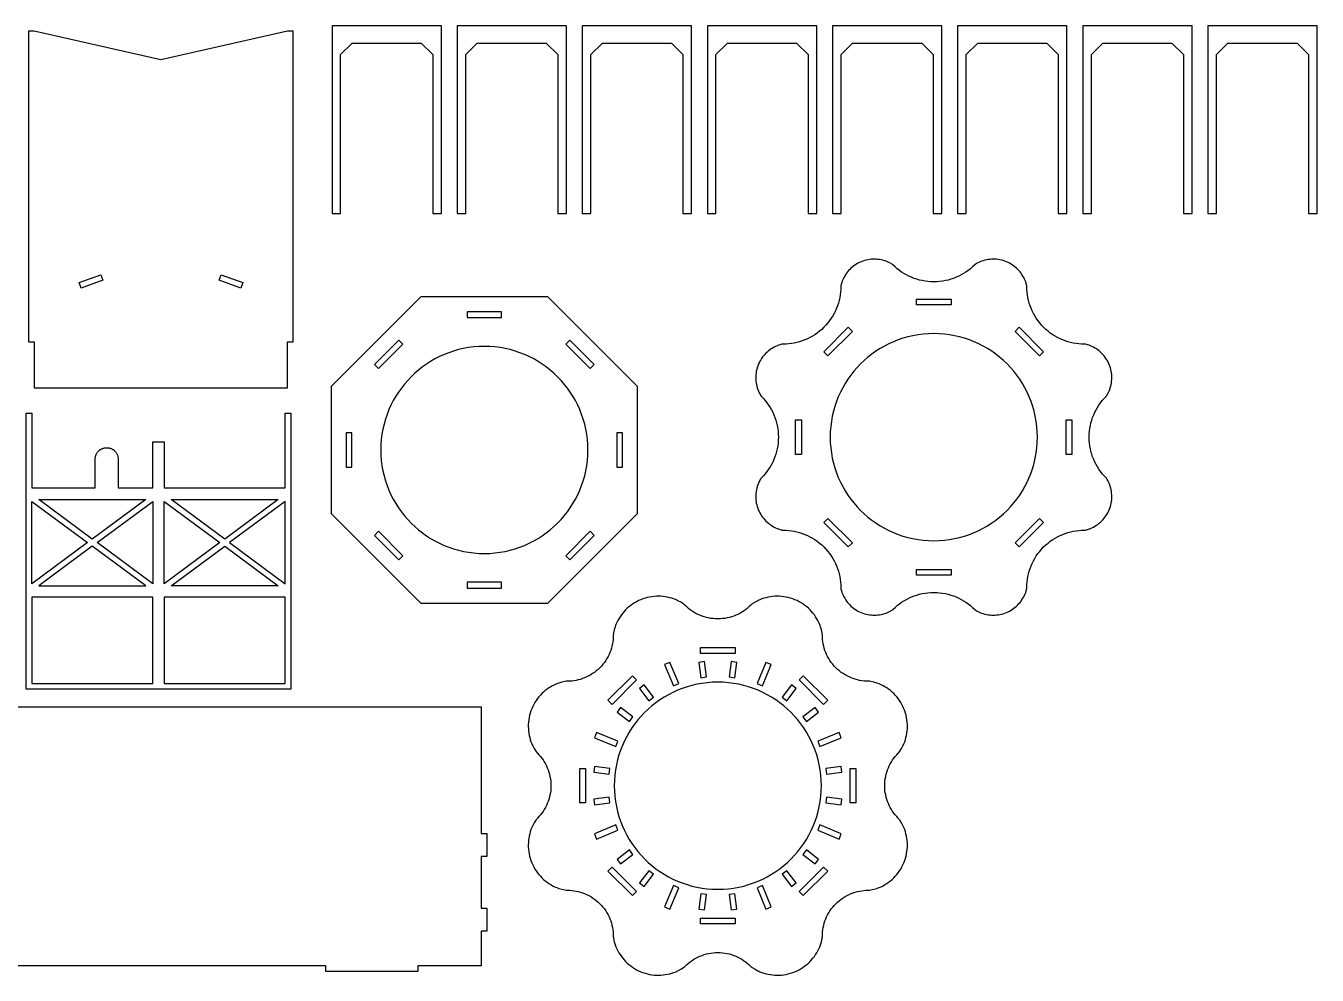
# Model space of a CAD drawing. Extents: x -831 to 1547, y -1426 to -385.
# Drawn here: x 874 to 1547, y -1374 to -879 of the extents above; entities that cross this region are included whole.
import ezdxf

# ---------------------------------------------------------------- set-up
doc = ezdxf.new("R2010")
doc.units = 0
doc.layers.add('CUT', color=18, linetype='CONTINUOUS')

msp = doc.modelspace()

# ---------------------------------------------------------------- linework, layer by layer
at = {"layer": 'CUT'}
for points in [[(1062.42, -888.27), (1080.42, -888.27), (1086.42, -894.27), (1086.42, -977.07), (1090.92, -977.07), (1090.92, -879.27), (1062.42, -879.27), (1033.92, -879.27), (1033.92, -977.07), (1038.42, -977.07), (1038.42, -894.27), (1044.42, -888.27)], [(1127.64, -888.27), (1145.64, -888.27), (1151.64, -894.27), (1151.64, -977.07), (1156.14, -977.07), (1156.14, -879.27), (1127.64, -879.27), (1099.14, -879.27), (1099.14, -977.07), (1103.64, -977.07), (1103.64, -894.27), (1109.64, -888.27)], [(1192.86, -888.27), (1210.86, -888.27), (1216.86, -894.27), (1216.86, -977.07), (1221.36, -977.07), (1221.36, -879.27), (1192.86, -879.27), (1164.36, -879.27), (1164.36, -977.07), (1168.86, -977.07), (1168.86, -894.27), (1174.86, -888.27)], [(1258.07, -888.27), (1276.07, -888.27), (1282.07, -894.27), (1282.07, -977.07), (1286.57, -977.07), (1286.57, -879.27), (1258.07, -879.27), (1229.57, -879.27), (1229.57, -977.07), (1234.07, -977.07), (1234.07, -894.27), (1240.07, -888.27)], [(1323.29, -888.27), (1341.29, -888.27), (1347.29, -894.27), (1347.29, -977.07), (1351.79, -977.07), (1351.79, -879.27), (1323.29, -879.27), (1294.79, -879.27), (1294.79, -977.07), (1299.29, -977.07), (1299.29, -894.27), (1305.29, -888.27)], [(1388.51, -888.27), (1406.51, -888.27), (1412.51, -894.27), (1412.51, -977.07), (1417.01, -977.07), (1417.01, -879.27), (1388.51, -879.27), (1360.01, -879.27), (1360.01, -977.07), (1364.51, -977.07), (1364.51, -894.27), (1370.51, -888.27)], [(1453.73, -888.27), (1471.73, -888.27), (1477.73, -894.27), (1477.73, -977.07), (1482.23, -977.07), (1482.23, -879.27), (1453.73, -879.27), (1425.23, -879.27), (1425.23, -977.07), (1429.73, -977.07), (1429.73, -894.27), (1435.73, -888.27)], [(1518.94, -888.27), (1536.94, -888.27), (1542.94, -894.27), (1542.94, -977.07), (1547.44, -977.07), (1547.44, -879.27), (1518.94, -879.27), (1490.44, -879.27), (1490.44, -977.07), (1494.94, -977.07), (1494.94, -894.27), (1500.94, -888.27)], [(1010.76, -1044.05), (1013.76, -1044.05), (1013.76, -882.05), (1010.76, -882.05), (944.76, -897.05), (878.76, -882.05), (875.76, -882.05), (875.76, -1044.05), (878.76, -1044.05), (878.76, -1068.05), (1010.76, -1068.05)], [(1256.13, -1131.67), (1256.51, -1132.51), (1256.92, -1133.32), (1257.37, -1134.11), (1257.86, -1134.86), (1258.38, -1135.58), (1258.93, -1136.28), (1259.51, -1136.94), (1260.13, -1137.57), (1260.77, -1138.17), (1261.44, -1138.73), (1262.13, -1139.27), (1262.85, -1139.77), (1263.6, -1140.23), (1264.36, -1140.67), (1265.14, -1141.07), (1265.95, -1141.43), (1266.24, -1141.55), (1266.61, -1141.68), (1267.5, -1141.96), (1267.96, -1142.08), (1268.41, -1142.19), (1268.62, -1142.22), (1268.81, -1142.25), (1268.99, -1142.27), (1269.07, -1142.28), (1269.14, -1142.28), (1270.58, -1142.31), (1272.01, -1142.42), (1273.44, -1142.59), (1274.86, -1142.83), (1276.27, -1143.14), (1277.66, -1143.51), (1279.05, -1143.96), (1280.41, -1144.47), (1281.75, -1145.06), (1283.07, -1145.71), (1284.36, -1146.43), (1285.62, -1147.22), (1286.85, -1148.07), (1288.05, -1149), (1289.2, -1150), (1290.32, -1151.06), (1291.39, -1152.18), (1292.38, -1153.34), (1293.31, -1154.53), (1294.16, -1155.76), (1294.95, -1157.02), (1295.67, -1158.31), (1296.32, -1159.63), (1296.91, -1160.97), (1297.42, -1162.34), (1297.87, -1163.72), (1298.25, -1165.11), (1298.55, -1166.52), (1298.79, -1167.94), (1298.97, -1169.37), (1299.07, -1170.8), (1299.1, -1172.24), (1299.1, -1172.31), (1299.11, -1172.4), (1299.13, -1172.57), (1299.16, -1172.77), (1299.2, -1172.97), (1299.3, -1173.42), (1299.42, -1173.88), (1299.7, -1174.77), (1299.83, -1175.14), (1299.95, -1175.43), (1300.31, -1176.24), (1300.71, -1177.02), (1301.15, -1177.78), (1301.61, -1178.53), (1302.11, -1179.25), (1302.65, -1179.94), (1303.21, -1180.61), (1303.81, -1181.25), (1304.44, -1181.87), (1305.1, -1182.45), (1305.8, -1183), (1306.52, -1183.52), (1307.27, -1184.01), (1308.06, -1184.46), (1308.87, -1184.87), (1309.71, -1185.25), (1310.57, -1185.58), (1311.44, -1185.86), (1312.31, -1186.1), (1313.19, -1186.29), (1314.07, -1186.43), (1314.95, -1186.53), (1315.83, -1186.58), (1316.71, -1186.6), (1317.59, -1186.56), (1318.46, -1186.49), (1319.33, -1186.38), (1320.19, -1186.22), (1321.05, -1186.03), (1321.89, -1185.79), (1322.73, -1185.52), (1323.56, -1185.21), (1323.84, -1185.09), (1324.2, -1184.92), (1325.02, -1184.49), (1325.44, -1184.25), (1325.83, -1184), (1326, -1183.89), (1326.16, -1183.77), (1326.3, -1183.66), (1326.36, -1183.6), (1326.41, -1183.55), (1327.45, -1182.56), (1328.54, -1181.62), (1329.67, -1180.73), (1330.84, -1179.9), (1332.06, -1179.12), (1333.31, -1178.4), (1334.6, -1177.74), (1335.93, -1177.14), (1337.29, -1176.6), (1338.68, -1176.13), (1340.11, -1175.73), (1341.56, -1175.39), (1343.03, -1175.13), (1344.53, -1174.94), (1346.05, -1174.82), (1347.6, -1174.78), (1349.14, -1174.82), (1350.66, -1174.94), (1352.16, -1175.13), (1353.64, -1175.39), (1355.09, -1175.73), (1356.51, -1176.13), (1357.9, -1176.6), (1359.26, -1177.14), (1360.59, -1177.74), (1361.88, -1178.4), (1363.14, -1179.12), (1364.35, -1179.9), (1365.53, -1180.73), (1366.66, -1181.62), (1367.74, -1182.56), (1368.78, -1183.55), (1368.84, -1183.6), (1368.9, -1183.66), (1369.04, -1183.77), (1369.19, -1183.88), (1369.37, -1184), (1369.75, -1184.25), (1370.17, -1184.49), (1371, -1184.92), (1371.35, -1185.09), (1371.64, -1185.21), (1372.47, -1185.52), (1373.3, -1185.79), (1374.15, -1186.03), (1375, -1186.22), (1375.87, -1186.38), (1376.74, -1186.49), (1377.61, -1186.56), (1378.49, -1186.6), (1379.37, -1186.58), (1380.25, -1186.53), (1381.13, -1186.43), (1382.01, -1186.29), (1382.88, -1186.1), (1383.76, -1185.86), (1384.62, -1185.58), (1385.48, -1185.25), (1386.33, -1184.87), (1387.14, -1184.46), (1387.92, -1184.01), (1388.68, -1183.52), (1389.4, -1183), (1390.09, -1182.45), (1390.75, -1181.87), (1391.38, -1181.25), (1391.98, -1180.61), (1392.55, -1179.94), (1393.08, -1179.25), (1393.58, -1178.53), (1394.05, -1177.78), (1394.48, -1177.02), (1394.88, -1176.24), (1395.25, -1175.43), (1395.36, -1175.14), (1395.5, -1174.77), (1395.77, -1173.88), (1395.9, -1173.42), (1396, -1172.97), (1396.04, -1172.77), (1396.07, -1172.57), (1396.09, -1172.4), (1396.09, -1172.31), (1396.09, -1172.24), (1396.13, -1170.8), (1396.23, -1169.37), (1396.4, -1167.94), (1396.64, -1166.52), (1396.95, -1165.11), (1397.33, -1163.72), (1397.77, -1162.34), (1398.29, -1160.97), (1398.87, -1159.63), (1399.52, -1158.31), (1400.24, -1157.02), (1401.03, -1155.76), (1401.89, -1154.53), (1402.81, -1153.34), (1403.81, -1152.18), (1404.87, -1151.06), (1405.99, -1150), (1407.15, -1149), (1408.35, -1148.07), (1409.58, -1147.22), (1410.84, -1146.43), (1412.13, -1145.71), (1413.45, -1145.06), (1414.79, -1144.47), (1416.15, -1143.96), (1417.53, -1143.51), (1418.93, -1143.14), (1420.34, -1142.83), (1421.76, -1142.59), (1423.19, -1142.42), (1424.62, -1142.31), (1426.05, -1142.28), (1426.13, -1142.28), (1426.21, -1142.27), (1426.39, -1142.25), (1426.58, -1142.22), (1426.79, -1142.19), (1427.23, -1142.08), (1427.7, -1141.96), (1428.59, -1141.68), (1428.96, -1141.55), (1429.25, -1141.43), (1430.05, -1141.07), (1430.84, -1140.67), (1431.6, -1140.23), (1432.34, -1139.77), (1433.06, -1139.27), (1433.76, -1138.73), (1434.43, -1138.17), (1435.07, -1137.57), (1435.68, -1136.94), (1436.27, -1136.28), (1436.82, -1135.59), (1437.34, -1134.86), (1437.82, -1134.11), (1438.27, -1133.32), (1438.69, -1132.51), (1439.06, -1131.67), (1439.39, -1130.81), (1439.68, -1129.94), (1439.91, -1129.07), (1440.1, -1128.19), (1440.24, -1127.31), (1440.34, -1126.43), (1440.4, -1125.55), (1440.41, -1124.67), (1440.38, -1123.8), (1440.31, -1122.92), (1440.19, -1122.05), (1440.04, -1121.19), (1439.84, -1120.33), (1439.61, -1119.49), (1439.34, -1118.65), (1439.03, -1117.83), (1438.9, -1117.54), (1438.73, -1117.18), (1438.3, -1116.36), (1438.06, -1115.94), (1437.82, -1115.55), (1437.7, -1115.38), (1437.58, -1115.22), (1437.47, -1115.08), (1437.42, -1115.02), (1437.37, -1114.97), (1436.38, -1113.93), (1435.43, -1112.84), (1434.55, -1111.71), (1433.71, -1110.54), (1432.93, -1109.32), (1432.21, -1108.07), (1431.55, -1106.78), (1430.95, -1105.45), (1430.41, -1104.09), (1429.94, -1102.7), (1429.54, -1101.28), (1429.21, -1099.83), (1428.94, -1098.35), (1428.75, -1096.85), (1428.64, -1095.33), (1428.6, -1093.78), (1428.64, -1092.24), (1428.75, -1090.72), (1428.94, -1089.22), (1429.21, -1087.74), (1429.54, -1086.29), (1429.94, -1084.87), (1430.41, -1083.48), (1430.95, -1082.12), (1431.55, -1080.79), (1432.21, -1079.5), (1432.93, -1078.24), (1433.71, -1077.03), (1434.55, -1075.85), (1435.43, -1074.72), (1436.38, -1073.64), (1437.37, -1072.6), (1437.42, -1072.54), (1437.47, -1072.48), (1437.58, -1072.35), (1437.7, -1072.19), (1437.82, -1072.01), (1438.06, -1071.63), (1438.3, -1071.21), (1438.73, -1070.39), (1438.9, -1070.03), (1439.03, -1069.74), (1439.34, -1068.92), (1439.61, -1068.08), (1439.84, -1067.23), (1440.04, -1066.38), (1440.19, -1065.51), (1440.31, -1064.64), (1440.38, -1063.77), (1440.41, -1062.89), (1440.4, -1062.01), (1440.34, -1061.13), (1440.24, -1060.25), (1440.1, -1059.37), (1439.91, -1058.5), (1439.68, -1057.63), (1439.39, -1056.76), (1439.06, -1055.9), (1438.69, -1055.06), (1438.27, -1054.24), (1437.82, -1053.46), (1437.34, -1052.7), (1436.82, -1051.98), (1436.27, -1051.29), (1435.68, -1050.63), (1435.07, -1050), (1434.43, -1049.4), (1433.76, -1048.83), (1433.06, -1048.3), (1432.34, -1047.8), (1431.6, -1047.33), (1430.84, -1046.9), (1430.05, -1046.5), (1429.25, -1046.13), (1428.96, -1046.02), (1428.59, -1045.88), (1427.7, -1045.61), (1427.23, -1045.48), (1426.79, -1045.38), (1426.58, -1045.34), (1426.39, -1045.31), (1426.21, -1045.29), (1426.13, -1045.29), (1426.05, -1045.29), (1424.62, -1045.25), (1423.19, -1045.15), (1421.76, -1044.98), (1420.34, -1044.74), (1418.93, -1044.43), (1417.53, -1044.05), (1416.15, -1043.61), (1414.79, -1043.09), (1413.45, -1042.51), (1412.13, -1041.86), (1410.84, -1041.14), (1409.58, -1040.35), (1408.35, -1039.49), (1407.15, -1038.57), (1405.99, -1037.57), (1404.87, -1036.51), (1403.81, -1035.39), (1402.81, -1034.23), (1401.89, -1033.03), (1401.03, -1031.8), (1400.24, -1030.54), (1399.52, -1029.25), (1398.87, -1027.93), (1398.29, -1026.59), (1397.77, -1025.23), (1397.33, -1023.85), (1396.95, -1022.45), (1396.64, -1021.04), (1396.4, -1019.62), (1396.23, -1018.2), (1396.13, -1016.76), (1396.09, -1015.33), (1396.09, -1015.25), (1396.09, -1015.17), (1396.07, -1015), (1396.04, -1014.8), (1396, -1014.59), (1395.9, -1014.15), (1395.77, -1013.68), (1395.5, -1012.79), (1395.36, -1012.42), (1395.25, -1012.13), (1394.88, -1011.33), (1394.48, -1010.55), (1394.05, -1009.78), (1393.58, -1009.04), (1393.08, -1008.32), (1392.55, -1007.62), (1391.98, -1006.96), (1391.38, -1006.31), (1390.75, -1005.7), (1390.09, -1005.12), (1389.4, -1004.56), (1388.68, -1004.04), (1387.92, -1003.56), (1387.14, -1003.11), (1386.33, -1002.69), (1385.48, -1002.32), (1384.62, -1001.99), (1383.76, -1001.71), (1382.88, -1001.47), (1382.01, -1001.28), (1381.13, -1001.14), (1380.25, -1001.04), (1379.37, -1000.98), (1378.49, -1000.97), (1377.61, -1001), (1376.74, -1001.08), (1375.87, -1001.19), (1375, -1001.34), (1374.15, -1001.54), (1373.3, -1001.77), (1372.47, -1002.04), (1371.64, -1002.35), (1371.35, -1002.48), (1371, -1002.65), (1370.17, -1003.08), (1369.75, -1003.32), (1369.37, -1003.56), (1369.19, -1003.68), (1369.04, -1003.8), (1368.9, -1003.91), (1368.84, -1003.96), (1368.78, -1004.01), (1367.74, -1005.01), (1366.66, -1005.95), (1365.53, -1006.83), (1364.35, -1007.67), (1363.14, -1008.45), (1361.88, -1009.17), (1360.59, -1009.83), (1359.26, -1010.43), (1357.9, -1010.97), (1356.51, -1011.44), (1355.09, -1011.84), (1353.64, -1012.17), (1352.16, -1012.44), (1350.66, -1012.63), (1349.14, -1012.74), (1347.6, -1012.78), (1346.05, -1012.74), (1344.53, -1012.63), (1343.03, -1012.44), (1341.56, -1012.17), (1340.11, -1011.84), (1338.68, -1011.44), (1337.29, -1010.97), (1335.93, -1010.43), (1334.6, -1009.83), (1333.31, -1009.17), (1332.06, -1008.45), (1330.84, -1007.67), (1329.67, -1006.83), (1328.54, -1005.95), (1327.45, -1005.01), (1326.41, -1004.01), (1326.36, -1003.96), (1326.3, -1003.91), (1326.16, -1003.8), (1326, -1003.68), (1325.83, -1003.56), (1325.44, -1003.32), (1325.02, -1003.08), (1324.2, -1002.65), (1323.84, -1002.48), (1323.56, -1002.35), (1322.73, -1002.04), (1321.89, -1001.77), (1321.05, -1001.54), (1320.19, -1001.34), (1319.33, -1001.19), (1318.46, -1001.08), (1317.59, -1001), (1316.71, -1000.97), (1315.83, -1000.98), (1314.95, -1001.04), (1314.07, -1001.14), (1313.19, -1001.28), (1312.31, -1001.47), (1311.44, -1001.71), (1310.57, -1001.99), (1309.71, -1002.32), (1308.87, -1002.69), (1308.06, -1003.11), (1307.27, -1003.56), (1306.52, -1004.04), (1305.8, -1004.56), (1305.1, -1005.12), (1304.44, -1005.7), (1303.81, -1006.31), (1303.21, -1006.96), (1302.65, -1007.62), (1302.11, -1008.32), (1301.61, -1009.04), (1301.15, -1009.78), (1300.71, -1010.55), (1300.31, -1011.33), (1299.95, -1012.13), (1299.83, -1012.42), (1299.7, -1012.79), (1299.42, -1013.68), (1299.3, -1014.15), (1299.2, -1014.59), (1299.16, -1014.8), (1299.13, -1014.99), (1299.11, -1015.17), (1299.1, -1015.25), (1299.1, -1015.33), (1299.07, -1016.76), (1298.97, -1018.2), (1298.79, -1019.62), (1298.55, -1021.04), (1298.25, -1022.45), (1297.87, -1023.85), (1297.42, -1025.23), (1296.91, -1026.59), (1296.32, -1027.93), (1295.67, -1029.25), (1294.95, -1030.54), (1294.16, -1031.8), (1293.31, -1033.03), (1292.38, -1034.23), (1291.39, -1035.39), (1290.32, -1036.51), (1289.2, -1037.57), (1288.05, -1038.57), (1286.85, -1039.49), (1285.62, -1040.35), (1284.36, -1041.14), (1283.07, -1041.86), (1281.75, -1042.51), (1280.41, -1043.09), (1279.05, -1043.61), (1277.66, -1044.05), (1276.27, -1044.43), (1274.86, -1044.74), (1273.44, -1044.98), (1272.01, -1045.15), (1270.58, -1045.25), (1269.14, -1045.29), (1269.07, -1045.29), (1268.99, -1045.29), (1268.81, -1045.31), (1268.62, -1045.34), (1268.41, -1045.38), (1267.96, -1045.48), (1267.5, -1045.61), (1266.61, -1045.88), (1266.24, -1046.02), (1265.95, -1046.13), (1265.14, -1046.5), (1264.36, -1046.9), (1263.6, -1047.33), (1262.85, -1047.8), (1262.13, -1048.3), (1261.44, -1048.83), (1260.77, -1049.4), (1260.13, -1050), (1259.51, -1050.63), (1258.93, -1051.29), (1258.38, -1051.98), (1257.86, -1052.7), (1257.37, -1053.46), (1256.92, -1054.24), (1256.51, -1055.06), (1256.13, -1055.9), (1255.8, -1056.76), (1255.52, -1057.63), (1255.28, -1058.5), (1255.09, -1059.37), (1254.95, -1060.25), (1254.85, -1061.13), (1254.8, -1062.01), (1254.79, -1062.89), (1254.82, -1063.77), (1254.89, -1064.64), (1255, -1065.51), (1255.16, -1066.38), (1255.35, -1067.23), (1255.59, -1068.08), (1255.86, -1068.92), (1256.17, -1069.74), (1256.29, -1070.03), (1256.46, -1070.39), (1256.89, -1071.21), (1257.13, -1071.63), (1257.38, -1072.01), (1257.5, -1072.19), (1257.61, -1072.35), (1257.72, -1072.48), (1257.78, -1072.54), (1257.83, -1072.6), (1258.82, -1073.64), (1259.76, -1074.72), (1260.65, -1075.85), (1261.48, -1077.03), (1262.26, -1078.24), (1262.98, -1079.5), (1263.64, -1080.79), (1264.24, -1082.12), (1264.78, -1083.48), (1265.25, -1084.87), (1265.65, -1086.29), (1265.99, -1087.74), (1266.25, -1089.22), (1266.44, -1090.72), (1266.56, -1092.24), (1266.6, -1093.78), (1266.56, -1095.33), (1266.44, -1096.85), (1266.25, -1098.35), (1265.99, -1099.83), (1265.65, -1101.28), (1265.25, -1102.7), (1264.78, -1104.09), (1264.24, -1105.45), (1263.64, -1106.78), (1262.98, -1108.07), (1262.26, -1109.32), (1261.48, -1110.54), (1260.65, -1111.71), (1259.76, -1112.84), (1258.82, -1113.93), (1257.83, -1114.97), (1257.78, -1115.02), (1257.72, -1115.08), (1257.61, -1115.22), (1257.5, -1115.38), (1257.38, -1115.55), (1257.13, -1115.94), (1256.89, -1116.36), (1256.46, -1117.18), (1256.29, -1117.54), (1256.17, -1117.83), (1255.86, -1118.65), (1255.59, -1119.49), (1255.35, -1120.33), (1255.16, -1121.19), (1255, -1122.05), (1254.89, -1122.92), (1254.82, -1123.8), (1254.79, -1124.67), (1254.8, -1125.55), (1254.85, -1126.43), (1254.95, -1127.31), (1255.09, -1128.19), (1255.28, -1129.07), (1255.52, -1129.94), (1255.8, -1130.81)], [(902.1, -1013.19), (913.37, -1009.09), (914.4, -1011.91), (903.12, -1016.01)], [(975.12, -1011.91), (976.15, -1009.09), (987.43, -1013.19), (986.4, -1016.01)], [(1193.16, -1133.52), (1193.16, -1067.4), (1146.4, -1020.64), (1080.27, -1020.64), (1033.51, -1067.4), (1033.51, -1133.52), (1080.27, -1180.28), (1146.4, -1180.28)], [(1356.6, -1021.78), (1356.6, -1024.78), (1338.6, -1024.78), (1338.6, -1021.78)], [(1104.33, -1028.46), (1104.33, -1031.46), (1122.33, -1031.46), (1122.33, -1028.46)], [(1303.05, -1036.51), (1305.17, -1038.63), (1292.44, -1051.36), (1290.32, -1049.24)], [(1404.87, -1049.24), (1402.75, -1051.36), (1390.02, -1038.63), (1392.15, -1036.51)], [(1056.06, -1055.91), (1058.18, -1058.03), (1070.91, -1045.31), (1068.78, -1043.18)], [(1157.88, -1043.18), (1155.76, -1045.31), (1168.49, -1058.03), (1170.61, -1055.91)], [(1401.6, -1093.78), (1401.53, -1091.01), (1401.32, -1088.27), (1400.97, -1085.57), (1400.5, -1082.91), (1399.9, -1080.3), (1399.17, -1077.74), (1398.32, -1075.23), (1397.35, -1072.78), (1396.27, -1070.38), (1395.07, -1068.06), (1393.77, -1065.79), (1392.37, -1063.6), (1390.86, -1061.49), (1389.26, -1059.45), (1387.56, -1057.49), (1385.77, -1055.61), (1383.9, -1053.82), (1381.94, -1052.12), (1379.9, -1050.52), (1377.78, -1049.01), (1375.59, -1047.61), (1373.33, -1046.31), (1371, -1045.11), (1368.61, -1044.03), (1366.15, -1043.06), (1363.65, -1042.21), (1361.08, -1041.48), (1358.47, -1040.88), (1355.82, -1040.41), (1353.11, -1040.06), (1350.37, -1039.85), (1347.6, -1039.78), (1344.82, -1039.85), (1342.08, -1040.06), (1339.38, -1040.41), (1336.72, -1040.88), (1334.11, -1041.48), (1331.55, -1042.21), (1329.04, -1043.06), (1326.59, -1044.03), (1324.2, -1045.11), (1321.87, -1046.31), (1319.61, -1047.61), (1317.42, -1049.01), (1315.3, -1050.52), (1313.26, -1052.12), (1311.3, -1053.82), (1309.42, -1055.61), (1307.64, -1057.49), (1305.94, -1059.45), (1304.33, -1061.49), (1302.83, -1063.6), (1301.42, -1065.79), (1300.12, -1068.06), (1298.93, -1070.38), (1297.84, -1072.78), (1296.88, -1075.23), (1296.03, -1077.74), (1295.3, -1080.3), (1294.7, -1082.91), (1294.22, -1085.57), (1293.88, -1088.27), (1293.67, -1091.01), (1293.6, -1093.78), (1293.67, -1096.56), (1293.88, -1099.3), (1294.22, -1102), (1294.7, -1104.66), (1295.3, -1107.27), (1296.03, -1109.83), (1296.88, -1112.34), (1297.84, -1114.79), (1298.93, -1117.18), (1300.12, -1119.51), (1301.42, -1121.77), (1302.83, -1123.96), (1304.33, -1126.08), (1305.94, -1128.12), (1307.64, -1130.08), (1309.42, -1131.96), (1311.3, -1133.75), (1313.26, -1135.44), (1315.3, -1137.05), (1317.42, -1138.55), (1319.61, -1139.96), (1321.87, -1141.26), (1324.2, -1142.45), (1326.59, -1143.54), (1329.04, -1144.5), (1331.55, -1145.35), (1334.11, -1146.08), (1336.72, -1146.69), (1339.38, -1147.16), (1342.08, -1147.5), (1344.82, -1147.71), (1347.6, -1147.78), (1350.37, -1147.71), (1353.11, -1147.5), (1355.82, -1147.16), (1358.47, -1146.69), (1361.08, -1146.08), (1363.65, -1145.35), (1366.15, -1144.5), (1368.61, -1143.54), (1371, -1142.45), (1373.33, -1141.26), (1375.59, -1139.96), (1377.78, -1138.55), (1379.9, -1137.05), (1381.94, -1135.44), (1383.9, -1133.75), (1385.77, -1131.96), (1387.56, -1130.08), (1389.26, -1128.12), (1390.86, -1126.08), (1392.37, -1123.96), (1393.77, -1121.77), (1395.07, -1119.51), (1396.27, -1117.18), (1397.35, -1114.79), (1398.32, -1112.34), (1399.17, -1109.83), (1399.9, -1107.27), (1400.5, -1104.66), (1400.97, -1102), (1401.32, -1099.3), (1401.53, -1096.56)], [(1167.33, -1100.46), (1167.26, -1097.68), (1167.05, -1094.94), (1166.71, -1092.24), (1166.23, -1089.58), (1165.63, -1086.97), (1164.9, -1084.41), (1164.05, -1081.9), (1163.08, -1079.45), (1162, -1077.06), (1160.81, -1074.73), (1159.51, -1072.47), (1158.1, -1070.28), (1156.6, -1068.16), (1154.99, -1066.12), (1153.29, -1064.16), (1151.51, -1062.29), (1149.63, -1060.5), (1147.67, -1058.8), (1145.63, -1057.2), (1143.51, -1055.69), (1141.32, -1054.28), (1139.06, -1052.98), (1136.73, -1051.79), (1134.34, -1050.71), (1131.89, -1049.74), (1129.38, -1048.89), (1126.82, -1048.16), (1124.21, -1047.56), (1121.55, -1047.08), (1118.85, -1046.74), (1116.11, -1046.53), (1113.33, -1046.46), (1110.56, -1046.53), (1107.82, -1046.74), (1105.11, -1047.08), (1102.46, -1047.56), (1099.85, -1048.16), (1097.28, -1048.89), (1094.78, -1049.74), (1092.32, -1050.71), (1089.93, -1051.79), (1087.6, -1052.98), (1085.34, -1054.28), (1083.15, -1055.69), (1081.03, -1057.2), (1078.99, -1058.8), (1077.03, -1060.5), (1075.16, -1062.29), (1073.37, -1064.16), (1071.67, -1066.12), (1070.07, -1068.16), (1068.56, -1070.28), (1067.16, -1072.47), (1065.85, -1074.73), (1064.66, -1077.06), (1063.58, -1079.45), (1062.61, -1081.9), (1061.76, -1084.41), (1061.03, -1086.97), (1060.43, -1089.58), (1059.95, -1092.24), (1059.61, -1094.94), (1059.4, -1097.68), (1059.33, -1100.46), (1059.4, -1103.24), (1059.61, -1105.98), (1059.95, -1108.68), (1060.43, -1111.34), (1061.03, -1113.95), (1061.76, -1116.51), (1062.61, -1119.02), (1063.58, -1121.47), (1064.66, -1123.86), (1065.85, -1126.19), (1067.16, -1128.45), (1068.56, -1130.64), (1070.07, -1132.76), (1071.67, -1134.8), (1073.37, -1136.76), (1075.16, -1138.63), (1077.03, -1140.42), (1078.99, -1142.12), (1081.03, -1143.72), (1083.15, -1145.23), (1085.34, -1146.64), (1087.6, -1147.94), (1089.93, -1149.13), (1092.32, -1150.21), (1094.78, -1151.18), (1097.28, -1152.03), (1099.85, -1152.76), (1102.46, -1153.36), (1105.11, -1153.84), (1107.82, -1154.18), (1110.56, -1154.39), (1113.33, -1154.46), (1116.11, -1154.39), (1118.85, -1154.18), (1121.55, -1153.84), (1124.21, -1153.36), (1126.82, -1152.76), (1129.38, -1152.03), (1131.89, -1151.18), (1134.34, -1150.21), (1136.73, -1149.13), (1139.06, -1147.94), (1141.32, -1146.64), (1143.51, -1145.23), (1145.63, -1143.72), (1147.67, -1142.12), (1149.63, -1140.42), (1151.51, -1138.63), (1153.29, -1136.76), (1154.99, -1134.8), (1156.6, -1132.76), (1158.1, -1130.64), (1159.51, -1128.45), (1160.81, -1126.19), (1162, -1123.86), (1163.08, -1121.47), (1164.05, -1119.02), (1164.9, -1116.51), (1165.63, -1113.95), (1166.23, -1111.34), (1166.71, -1108.68), (1167.05, -1105.98), (1167.26, -1103.24)], [(1009.48, -1120.28), (1009.48, -1081.28), (1012.48, -1081.28), (1012.48, -1222.28), (1012.48, -1225.28), (874.48, -1225.28), (874.48, -1222.28), (874.48, -1081.28), (877.48, -1081.28), (877.48, -1120.28), (910.48, -1120.28), (910.48, -1105.28), (910.49, -1104.98), (910.51, -1104.67), (910.55, -1104.37), (910.6, -1104.08), (910.67, -1103.79), (910.75, -1103.5), (910.84, -1103.22), (910.95, -1102.95), (911.07, -1102.68), (911.21, -1102.43), (911.35, -1102.17), (911.51, -1101.93), (911.67, -1101.7), (911.85, -1101.47), (912.04, -1101.25), (912.24, -1101.04), (912.45, -1100.84), (912.66, -1100.66), (912.89, -1100.48), (913.13, -1100.31), (913.37, -1100.15), (913.62, -1100.01), (913.88, -1099.88), (914.15, -1099.76), (914.42, -1099.65), (914.7, -1099.55), (914.98, -1099.47), (915.27, -1099.41), (915.57, -1099.35), (915.87, -1099.32), (916.17, -1099.29), (916.48, -1099.28), (916.79, -1099.29), (917.09, -1099.32), (917.39, -1099.35), (917.69, -1099.41), (917.98, -1099.47), (918.26, -1099.55), (918.54, -1099.65), (918.81, -1099.76), (919.08, -1099.88), (919.34, -1100.01), (919.59, -1100.15), (919.83, -1100.31), (920.07, -1100.48), (920.3, -1100.66), (920.51, -1100.84), (920.72, -1101.04), (920.92, -1101.25), (921.11, -1101.47), (921.29, -1101.7), (921.45, -1101.93), (921.61, -1102.17), (921.76, -1102.43), (921.89, -1102.68), (922.01, -1102.95), (922.12, -1103.22), (922.21, -1103.5), (922.29, -1103.79), (922.36, -1104.08), (922.41, -1104.37), (922.45, -1104.67), (922.47, -1104.98), (922.48, -1105.28), (922.48, -1120.28), (940.48, -1120.28), (940.48, -1096.28), (946.48, -1096.28), (946.48, -1120.28)], [(1275.6, -1084.78), (1278.6, -1084.78), (1278.6, -1102.78), (1275.6, -1102.78)], [(1419.6, -1102.78), (1416.6, -1102.78), (1416.6, -1084.78), (1419.6, -1084.78)], [(1041.33, -1109.46), (1044.33, -1109.46), (1044.33, -1091.46), (1041.33, -1091.46)], [(1182.33, -1109.46), (1185.33, -1109.46), (1185.33, -1091.46), (1182.33, -1091.46)], [(877.48, -1170.2), (877.48, -1127.37), (906.46, -1148.78)], [(936.9, -1126.28), (908.98, -1146.92), (881.06, -1126.28)], [(940.48, -1127.37), (940.48, -1170.2), (911.5, -1148.78)], [(946.48, -1127.37), (975.46, -1148.78), (946.48, -1170.2)], [(950.06, -1126.28), (1005.9, -1126.28), (977.98, -1146.92)], [(980.5, -1148.78), (1009.48, -1170.2), (1009.48, -1127.37)], [(1290.32, -1138.33), (1292.44, -1136.21), (1305.17, -1148.94), (1303.05, -1151.06)], [(1392.15, -1151.06), (1390.02, -1148.94), (1402.75, -1136.21), (1404.87, -1138.33)], [(1058.18, -1142.89), (1056.06, -1145.01), (1068.78, -1157.74), (1070.91, -1155.61)], [(1155.76, -1155.61), (1157.88, -1157.74), (1170.61, -1145.01), (1168.49, -1142.89)], [(908.98, -1150.65), (881.06, -1171.28), (936.9, -1171.28)], [(1005.9, -1171.28), (950.06, -1171.28), (977.98, -1150.65)], [(1338.6, -1165.78), (1338.6, -1162.78), (1356.6, -1162.78), (1356.6, -1165.78)], [(1104.33, -1169.46), (1104.33, -1172.46), (1122.33, -1172.46), (1122.33, -1169.46)], [(877.48, -1177.28), (877.48, -1222.28), (940.48, -1222.28), (940.48, -1177.28)], [(946.48, -1177.28), (946.48, -1222.28), (1009.48, -1222.28), (1009.48, -1177.28)], [(1138.04, -1315.75), (1138.54, -1316.88), (1139.09, -1317.96), (1139.69, -1319.01), (1140.34, -1320.02), (1141.03, -1320.98), (1141.76, -1321.9), (1142.54, -1322.78), (1143.35, -1323.62), (1144.2, -1324.42), (1145.09, -1325.17), (1146.01, -1325.87), (1146.96, -1326.54), (1147.94, -1327.15), (1148.94, -1327.73), (1149.97, -1328.25), (1151.03, -1328.73), (1151.49, -1328.91), (1152.12, -1329.12), (1153.67, -1329.56), (1155.28, -1329.91), (1155.98, -1330.02), (1156.29, -1330.05), (1156.43, -1330.06), (1156.55, -1330.06), (1157.71, -1330.09), (1158.86, -1330.17), (1160, -1330.31), (1161.14, -1330.5), (1162.27, -1330.75), (1163.39, -1331.05), (1164.5, -1331.41), (1165.59, -1331.82), (1166.66, -1332.29), (1167.72, -1332.81), (1168.75, -1333.38), (1169.76, -1334.01), (1170.75, -1334.7), (1171.7, -1335.44), (1172.63, -1336.24), (1173.52, -1337.09), (1174.37, -1337.98), (1175.17, -1338.91), (1175.91, -1339.86), (1176.6, -1340.85), (1177.23, -1341.86), (1177.8, -1342.89), (1178.33, -1343.95), (1178.79, -1345.02), (1179.2, -1346.11), (1179.56, -1347.22), (1179.86, -1348.34), (1180.11, -1349.47), (1180.3, -1350.61), (1180.44, -1351.76), (1180.52, -1352.91), (1180.55, -1354.06), (1180.55, -1354.18), (1180.56, -1354.32), (1180.59, -1354.63), (1180.7, -1355.33), (1181.06, -1356.94), (1181.49, -1358.49), (1181.7, -1359.12), (1181.88, -1359.58), (1182.36, -1360.64), (1182.88, -1361.67), (1183.46, -1362.67), (1184.07, -1363.65), (1184.74, -1364.6), (1185.44, -1365.52), (1186.19, -1366.41), (1186.99, -1367.26), (1187.83, -1368.07), (1188.71, -1368.85), (1189.63, -1369.58), (1190.59, -1370.27), (1191.6, -1370.92), (1192.65, -1371.52), (1193.73, -1372.07), (1194.86, -1372.58), (1196.01, -1373.02), (1197.17, -1373.4), (1198.34, -1373.71), (1199.5, -1373.97), (1200.68, -1374.16), (1201.85, -1374.29), (1203.02, -1374.37), (1204.19, -1374.38), (1205.35, -1374.34), (1206.51, -1374.25), (1207.66, -1374.1), (1208.8, -1373.89), (1209.93, -1373.64), (1211.04, -1373.33), (1212.14, -1372.97), (1213.23, -1372.57), (1213.68, -1372.37), (1214.27, -1372.07), (1215.68, -1371.28), (1217.07, -1370.4), (1217.65, -1369.98), (1217.88, -1369.78), (1217.98, -1369.69), (1218.08, -1369.6), (1218.91, -1368.81), (1219.78, -1368.05), (1220.69, -1367.34), (1221.63, -1366.67), (1222.6, -1366.05), (1223.61, -1365.47), (1224.64, -1364.94), (1225.71, -1364.46), (1226.8, -1364.03), (1227.91, -1363.65), (1229.05, -1363.32), (1230.21, -1363.06), (1231.39, -1362.84), (1232.59, -1362.69), (1233.81, -1362.6), (1235.04, -1362.57), (1236.28, -1362.6), (1237.49, -1362.69), (1238.69, -1362.84), (1239.88, -1363.06), (1241.04, -1363.32), (1242.18, -1363.65), (1243.29, -1364.03), (1244.38, -1364.46), (1245.44, -1364.94), (1246.48, -1365.47), (1247.48, -1366.05), (1248.46, -1366.67), (1249.4, -1367.34), (1250.3, -1368.05), (1251.18, -1368.81), (1252.01, -1369.6), (1252.1, -1369.69), (1252.2, -1369.78), (1252.44, -1369.98), (1253.01, -1370.4), (1254.41, -1371.28), (1255.81, -1372.07), (1256.4, -1372.37), (1256.86, -1372.57), (1257.94, -1372.97), (1259.04, -1373.33), (1260.16, -1373.64), (1261.29, -1373.89), (1262.43, -1374.1), (1263.58, -1374.25), (1264.73, -1374.34), (1265.9, -1374.38), (1267.07, -1374.37), (1268.24, -1374.29), (1269.41, -1374.16), (1270.58, -1373.97), (1271.75, -1373.71), (1272.91, -1373.4), (1274.07, -1373.02), (1275.22, -1372.58), (1276.35, -1372.07), (1277.44, -1371.52), (1278.49, -1370.92), (1279.49, -1370.27), (1280.46, -1369.58), (1281.38, -1368.85), (1282.26, -1368.07), (1283.1, -1367.26), (1283.89, -1366.41), (1284.64, -1365.52), (1285.35, -1364.6), (1286.01, -1363.65), (1286.63, -1362.67), (1287.2, -1361.67), (1287.73, -1360.64), (1288.21, -1359.58), (1288.39, -1359.12), (1288.59, -1358.49), (1289.03, -1356.94), (1289.39, -1355.33), (1289.5, -1354.63), (1289.53, -1354.32), (1289.54, -1354.18), (1289.54, -1354.06), (1289.57, -1352.91), (1289.65, -1351.76), (1289.78, -1350.61), (1289.98, -1349.47), (1290.22, -1348.34), (1290.53, -1347.22), (1290.88, -1346.11), (1291.29, -1345.02), (1291.76, -1343.95), (1292.28, -1342.89), (1292.86, -1341.86), (1293.49, -1340.85), (1294.17, -1339.86), (1294.92, -1338.91), (1295.71, -1337.98), (1296.56, -1337.09), (1297.46, -1336.24), (1298.38, -1335.44), (1299.34, -1334.7), (1300.32, -1334.01), (1301.33, -1333.38), (1302.37, -1332.81), (1303.42, -1332.29), (1304.5, -1331.82), (1305.59, -1331.41), (1306.7, -1331.05), (1307.82, -1330.75), (1308.95, -1330.5), (1310.09, -1330.31), (1311.23, -1330.17), (1312.38, -1330.09), (1313.53, -1330.06), (1313.66, -1330.06), (1313.8, -1330.05), (1314.1, -1330.02), (1314.8, -1329.91), (1316.41, -1329.56), (1317.96, -1329.12), (1318.59, -1328.91), (1319.06, -1328.73), (1320.11, -1328.25), (1321.14, -1327.73), (1322.15, -1327.15), (1323.13, -1326.54), (1324.08, -1325.87), (1325, -1325.17), (1325.88, -1324.42), (1326.73, -1323.62), (1327.55, -1322.78), (1328.32, -1321.9), (1329.06, -1320.98), (1329.75, -1320.02), (1330.4, -1319.01), (1331, -1317.96), (1331.55, -1316.88), (1332.05, -1315.75), (1332.49, -1314.6), (1332.87, -1313.44), (1333.19, -1312.27), (1333.44, -1311.11), (1333.63, -1309.93), (1333.77, -1308.76), (1333.84, -1307.59), (1333.86, -1306.42), (1333.82, -1305.26), (1333.72, -1304.1), (1333.57, -1302.95), (1333.37, -1301.81), (1333.11, -1300.68), (1332.81, -1299.57), (1332.45, -1298.47), (1332.04, -1297.38), (1331.84, -1296.93), (1331.54, -1296.34), (1330.76, -1294.93), (1329.87, -1293.54), (1329.45, -1292.96), (1329.26, -1292.73), (1329.16, -1292.63), (1329.08, -1292.53), (1328.28, -1291.7), (1327.53, -1290.83), (1326.81, -1289.92), (1326.14, -1288.98), (1325.52, -1288.01), (1324.94, -1287), (1324.41, -1285.97), (1323.93, -1284.9), (1323.5, -1283.81), (1323.12, -1282.7), (1322.8, -1281.56), (1322.53, -1280.4), (1322.32, -1279.22), (1322.17, -1278.02), (1322.07, -1276.8), (1322.04, -1275.57), (1322.07, -1274.33), (1322.17, -1273.12), (1322.32, -1271.92), (1322.53, -1270.73), (1322.8, -1269.57), (1323.12, -1268.44), (1323.5, -1267.32), (1323.93, -1266.23), (1324.41, -1265.17), (1324.94, -1264.13), (1325.52, -1263.13), (1326.14, -1262.15), (1326.81, -1261.21), (1327.53, -1260.31), (1328.28, -1259.44), (1329.08, -1258.6), (1329.16, -1258.51), (1329.26, -1258.41), (1329.45, -1258.17), (1329.87, -1257.6), (1330.76, -1256.2), (1331.54, -1254.8), (1331.84, -1254.21), (1332.04, -1253.75), (1332.45, -1252.67), (1332.81, -1251.57), (1333.11, -1250.45), (1333.37, -1249.32), (1333.57, -1248.18), (1333.72, -1247.03), (1333.82, -1245.88), (1333.86, -1244.71), (1333.84, -1243.54), (1333.77, -1242.37), (1333.63, -1241.2), (1333.44, -1240.03), (1333.19, -1238.86), (1332.87, -1237.7), (1332.49, -1236.54), (1332.05, -1235.39), (1331.55, -1234.26), (1331, -1233.17), (1330.4, -1232.12), (1329.75, -1231.12), (1329.06, -1230.15), (1328.32, -1229.23), (1327.55, -1228.35), (1326.73, -1227.51), (1325.88, -1226.72), (1325, -1225.97), (1324.08, -1225.26), (1323.13, -1224.6), (1322.15, -1223.98), (1321.14, -1223.41), (1320.11, -1222.88), (1319.06, -1222.4), (1318.59, -1222.23), (1317.96, -1222.02), (1316.41, -1221.58), (1314.8, -1221.22), (1314.1, -1221.11), (1313.8, -1221.08), (1313.66, -1221.08), (1313.53, -1221.07), (1312.38, -1221.05), (1311.23, -1220.96), (1310.09, -1220.83), (1308.95, -1220.63), (1307.82, -1220.39), (1306.7, -1220.08), (1305.59, -1219.73), (1304.5, -1219.32), (1303.42, -1218.85), (1302.37, -1218.33), (1301.33, -1217.75), (1300.32, -1217.12), (1299.34, -1216.44), (1298.38, -1215.7), (1297.46, -1214.9), (1296.56, -1214.05), (1295.71, -1213.15), (1294.91, -1212.23), (1294.17, -1211.27), (1293.49, -1210.29), (1292.86, -1209.28), (1292.28, -1208.24), (1291.76, -1207.19), (1291.29, -1206.11), (1290.88, -1205.02), (1290.53, -1203.91), (1290.22, -1202.79), (1289.98, -1201.66), (1289.78, -1200.53), (1289.65, -1199.38), (1289.57, -1198.23), (1289.54, -1197.08), (1289.54, -1196.95), (1289.53, -1196.81), (1289.5, -1196.51), (1289.39, -1195.81), (1289.03, -1194.2), (1288.59, -1192.65), (1288.39, -1192.02), (1288.21, -1191.55), (1287.73, -1190.5), (1287.2, -1189.47), (1286.63, -1188.46), (1286.01, -1187.48), (1285.35, -1186.53), (1284.64, -1185.61), (1283.89, -1184.73), (1283.1, -1183.88), (1282.26, -1183.06), (1281.38, -1182.29), (1280.46, -1181.55), (1279.49, -1180.86), (1278.49, -1180.21), (1277.44, -1179.61), (1276.35, -1179.06), (1275.22, -1178.56), (1274.07, -1178.12), (1272.91, -1177.74), (1271.75, -1177.42), (1270.58, -1177.17), (1269.41, -1176.98), (1268.24, -1176.84), (1267.07, -1176.77), (1265.9, -1176.75), (1264.73, -1176.79), (1263.58, -1176.89), (1262.43, -1177.04), (1261.29, -1177.24), (1260.16, -1177.5), (1259.04, -1177.8), (1257.94, -1178.16), (1256.86, -1178.57), (1256.4, -1178.77), (1255.81, -1179.07), (1254.41, -1179.85), (1253.01, -1180.74), (1252.44, -1181.16), (1252.2, -1181.35), (1252.1, -1181.45), (1252.01, -1181.53), (1251.18, -1182.33), (1250.3, -1183.08), (1249.4, -1183.8), (1248.46, -1184.47), (1247.48, -1185.09), (1246.48, -1185.67), (1245.44, -1186.2), (1244.38, -1186.68), (1243.29, -1187.11), (1242.18, -1187.49), (1241.04, -1187.81), (1239.88, -1188.08), (1238.69, -1188.29), (1237.49, -1188.44), (1236.28, -1188.54), (1235.04, -1188.57), (1233.81, -1188.54), (1232.59, -1188.44), (1231.39, -1188.29), (1230.21, -1188.08), (1229.05, -1187.81), (1227.91, -1187.49), (1226.8, -1187.11), (1225.71, -1186.68), (1224.64, -1186.2), (1223.61, -1185.67), (1222.6, -1185.09), (1221.63, -1184.47), (1220.69, -1183.8), (1219.78, -1183.08), (1218.91, -1182.33), (1218.08, -1181.53), (1217.98, -1181.45), (1217.88, -1181.35), (1217.65, -1181.16), (1217.07, -1180.74), (1215.68, -1179.85), (1214.27, -1179.07), (1213.68, -1178.77), (1213.23, -1178.57), (1212.14, -1178.16), (1211.04, -1177.8), (1209.93, -1177.5), (1208.8, -1177.24), (1207.66, -1177.04), (1206.51, -1176.89), (1205.35, -1176.79), (1204.19, -1176.75), (1203.02, -1176.77), (1201.85, -1176.84), (1200.68, -1176.98), (1199.5, -1177.17), (1198.34, -1177.42), (1197.17, -1177.74), (1196.01, -1178.12), (1194.86, -1178.56), (1193.73, -1179.06), (1192.65, -1179.61), (1191.6, -1180.21), (1190.59, -1180.86), (1189.63, -1181.55), (1188.71, -1182.29), (1187.83, -1183.06), (1186.99, -1183.88), (1186.19, -1184.73), (1185.44, -1185.61), (1184.74, -1186.53), (1184.07, -1187.48), (1183.46, -1188.46), (1182.88, -1189.47), (1182.36, -1190.5), (1181.88, -1191.55), (1181.7, -1192.02), (1181.49, -1192.65), (1181.06, -1194.2), (1180.7, -1195.81), (1180.59, -1196.51), (1180.56, -1196.81), (1180.55, -1196.95), (1180.55, -1197.08), (1180.52, -1198.23), (1180.44, -1199.38), (1180.3, -1200.53), (1180.11, -1201.66), (1179.86, -1202.79), (1179.56, -1203.91), (1179.2, -1205.02), (1178.79, -1206.11), (1178.33, -1207.19), (1177.8, -1208.24), (1177.23, -1209.28), (1176.6, -1210.29), (1175.91, -1211.27), (1175.17, -1212.23), (1174.37, -1213.15), (1173.52, -1214.05), (1172.63, -1214.9), (1171.7, -1215.7), (1170.75, -1216.44), (1169.76, -1217.12), (1168.75, -1217.75), (1167.72, -1218.33), (1166.66, -1218.85), (1165.59, -1219.32), (1164.5, -1219.73), (1163.39, -1220.09), (1162.27, -1220.39), (1161.14, -1220.63), (1160, -1220.83), (1158.86, -1220.96), (1157.71, -1221.05), (1156.55, -1221.07), (1156.43, -1221.08), (1156.29, -1221.08), (1155.98, -1221.11), (1155.28, -1221.22), (1153.67, -1221.58), (1152.12, -1222.02), (1151.49, -1222.23), (1151.03, -1222.4), (1149.97, -1222.88), (1148.94, -1223.41), (1147.94, -1223.98), (1146.96, -1224.6), (1146.01, -1225.26), (1145.09, -1225.97), (1144.2, -1226.72), (1143.35, -1227.51), (1142.54, -1228.35), (1141.76, -1229.23), (1141.03, -1230.15), (1140.34, -1231.12), (1139.69, -1232.12), (1139.09, -1233.17), (1138.54, -1234.26), (1138.04, -1235.39), (1137.59, -1236.54), (1137.21, -1237.7), (1136.9, -1238.86), (1136.65, -1240.03), (1136.45, -1241.2), (1136.32, -1242.37), (1136.25, -1243.54), (1136.23, -1244.71), (1136.27, -1245.88), (1136.36, -1247.03), (1136.51, -1248.18), (1136.72, -1249.32), (1136.97, -1250.45), (1137.28, -1251.57), (1137.64, -1252.67), (1138.04, -1253.75), (1138.24, -1254.21), (1138.54, -1254.8), (1139.33, -1256.2), (1140.21, -1257.6), (1140.63, -1258.17), (1140.83, -1258.41), (1140.92, -1258.51), (1141.01, -1258.6), (1141.8, -1259.44), (1142.56, -1260.31), (1143.27, -1261.21), (1143.94, -1262.15), (1144.57, -1263.13), (1145.14, -1264.13), (1145.67, -1265.17), (1146.16, -1266.23), (1146.59, -1267.32), (1146.96, -1268.44), (1147.29, -1269.57), (1147.55, -1270.73), (1147.77, -1271.92), (1147.92, -1273.12), (1148.01, -1274.33), (1148.04, -1275.57), (1148.01, -1276.8), (1147.92, -1278.02), (1147.77, -1279.22), (1147.55, -1280.4), (1147.29, -1281.56), (1146.96, -1282.7), (1146.59, -1283.81), (1146.16, -1284.9), (1145.67, -1285.97), (1145.14, -1287), (1144.57, -1288.01), (1143.94, -1288.98), (1143.27, -1289.92), (1142.56, -1290.83), (1141.8, -1291.7), (1141.01, -1292.53), (1140.92, -1292.63), (1140.83, -1292.73), (1140.63, -1292.96), (1140.21, -1293.54), (1139.33, -1294.93), (1138.54, -1296.34), (1138.24, -1296.93), (1138.04, -1297.38), (1137.64, -1298.47), (1137.28, -1299.57), (1136.97, -1300.68), (1136.72, -1301.81), (1136.51, -1302.95), (1136.36, -1304.1), (1136.27, -1305.26), (1136.23, -1306.42), (1136.25, -1307.59), (1136.32, -1308.76), (1136.45, -1309.93), (1136.65, -1311.11), (1136.9, -1312.27), (1137.21, -1313.44), (1137.59, -1314.6)], [(1226.04, -1206.57), (1226.04, -1203.57), (1244.04, -1203.57), (1244.04, -1206.57)], [(1207.25, -1212.39), (1211.84, -1223.48), (1214.62, -1222.33), (1210.02, -1211.25)], [(1229.09, -1218.86), (1228.04, -1210.87), (1225.06, -1211.26), (1226.12, -1219.25)], [(1243.97, -1219.25), (1245.02, -1211.26), (1242.05, -1210.87), (1241, -1218.86)], [(1260.06, -1211.25), (1255.47, -1222.33), (1258.24, -1223.48), (1262.83, -1212.39)], [(1179.89, -1233.14), (1177.77, -1231.02), (1190.49, -1218.29), (1192.62, -1220.41)], [(1277.47, -1220.41), (1279.59, -1218.29), (1292.32, -1231.02), (1290.2, -1233.14)], [(1289.04, -1275.57), (1288.97, -1272.79), (1288.76, -1270.05), (1288.42, -1267.35), (1287.94, -1264.69), (1287.34, -1262.08), (1286.61, -1259.52), (1285.76, -1257.01), (1284.8, -1254.56), (1283.71, -1252.17), (1282.52, -1249.84), (1281.22, -1247.58), (1279.81, -1245.39), (1278.31, -1243.27), (1276.7, -1241.23), (1275.01, -1239.27), (1273.22, -1237.39), (1271.34, -1235.61), (1269.38, -1233.91), (1267.34, -1232.3), (1265.22, -1230.8), (1263.03, -1229.39), (1260.77, -1228.09), (1258.44, -1226.9), (1256.05, -1225.82), (1253.6, -1224.85), (1251.09, -1224), (1248.53, -1223.27), (1245.92, -1222.67), (1243.26, -1222.19), (1240.56, -1221.85), (1237.82, -1221.64), (1235.04, -1221.57), (1232.27, -1221.64), (1229.53, -1221.85), (1226.83, -1222.19), (1224.17, -1222.67), (1221.56, -1223.27), (1218.99, -1224), (1216.49, -1224.85), (1214.03, -1225.82), (1211.64, -1226.9), (1209.32, -1228.09), (1207.05, -1229.39), (1204.86, -1230.8), (1202.75, -1232.3), (1200.7, -1233.91), (1198.74, -1235.61), (1196.87, -1237.39), (1195.08, -1239.27), (1193.38, -1241.23), (1191.78, -1243.27), (1190.27, -1245.39), (1188.87, -1247.58), (1187.57, -1249.84), (1186.37, -1252.17), (1185.29, -1254.56), (1184.32, -1257.01), (1183.47, -1259.52), (1182.74, -1262.08), (1182.14, -1264.69), (1181.67, -1267.35), (1181.32, -1270.05), (1181.11, -1272.79), (1181.04, -1275.57), (1181.11, -1278.34), (1181.32, -1281.08), (1181.67, -1283.79), (1182.14, -1286.44), (1182.74, -1289.05), (1183.47, -1291.62), (1184.32, -1294.12), (1185.29, -1296.58), (1186.37, -1298.97), (1187.57, -1301.3), (1188.87, -1303.56), (1190.27, -1305.75), (1191.78, -1307.87), (1193.38, -1309.91), (1195.08, -1311.87), (1196.87, -1313.74), (1198.74, -1315.53), (1200.7, -1317.23), (1202.75, -1318.83), (1204.86, -1320.34), (1207.05, -1321.74), (1209.32, -1323.04), (1211.64, -1324.24), (1214.03, -1325.32), (1216.49, -1326.29), (1218.99, -1327.14), (1221.56, -1327.87), (1224.17, -1328.47), (1226.83, -1328.94), (1229.53, -1329.29), (1232.27, -1329.5), (1235.04, -1329.57), (1237.82, -1329.5), (1240.56, -1329.29), (1243.26, -1328.94), (1245.92, -1328.47), (1248.53, -1327.87), (1251.09, -1327.14), (1253.6, -1326.29), (1256.05, -1325.32), (1258.44, -1324.24), (1260.77, -1323.04), (1263.03, -1321.74), (1265.22, -1320.34), (1267.34, -1318.83), (1269.38, -1317.23), (1271.34, -1315.53), (1273.22, -1313.74), (1275.01, -1311.87), (1276.7, -1309.91), (1278.31, -1307.87), (1279.81, -1305.75), (1281.22, -1303.56), (1282.52, -1301.3), (1283.71, -1298.97), (1284.8, -1296.58), (1285.76, -1294.12), (1286.61, -1291.62), (1287.34, -1289.05), (1287.94, -1286.44), (1288.42, -1283.79), (1288.76, -1281.08), (1288.97, -1278.34)], [(1194.25, -1224.87), (1199.15, -1231.26), (1201.53, -1229.43), (1196.63, -1223.04)], [(1270.93, -1231.26), (1275.84, -1224.87), (1273.46, -1223.04), (1268.55, -1229.43)], [(1182.52, -1237.15), (1188.91, -1242.06), (1190.73, -1239.68), (1184.34, -1234.77)], [(1281.18, -1242.06), (1287.57, -1237.15), (1285.74, -1234.77), (1279.35, -1239.68)], [(1182.96, -1252.37), (1171.87, -1247.78), (1170.72, -1250.55), (1181.81, -1255.14)], [(1298.22, -1247.78), (1287.13, -1252.37), (1288.28, -1255.14), (1299.36, -1250.55)], [(1163.04, -1284.57), (1163.04, -1266.57), (1166.04, -1266.57), (1166.04, -1284.57)], [(1170.35, -1268.56), (1178.33, -1269.61), (1178.73, -1266.64), (1170.74, -1265.59)], [(1291.75, -1269.61), (1299.74, -1268.56), (1299.35, -1265.59), (1291.36, -1266.64)], [(1304.04, -1266.57), (1307.04, -1266.57), (1307.04, -1284.57), (1304.04, -1284.57)], [(1170.74, -1285.55), (1178.73, -1284.49), (1178.33, -1281.52), (1170.35, -1282.57)], [(1291.36, -1284.49), (1299.35, -1285.55), (1299.74, -1282.57), (1291.75, -1281.52)], [(1181.81, -1295.99), (1170.72, -1300.59), (1171.87, -1303.36), (1182.96, -1298.77)], [(1299.36, -1300.59), (1288.28, -1295.99), (1287.13, -1298.77), (1298.22, -1303.36)], [(1184.34, -1316.36), (1190.73, -1311.46), (1188.91, -1309.08), (1182.52, -1313.98)], [(1279.35, -1311.46), (1285.74, -1316.36), (1287.57, -1313.98), (1281.18, -1309.08)], [(1190.49, -1332.84), (1177.77, -1320.12), (1179.89, -1317.99), (1192.62, -1330.72)], [(1292.32, -1320.12), (1279.59, -1332.84), (1277.47, -1330.72), (1290.2, -1317.99)], [(1196.63, -1328.1), (1201.53, -1321.7), (1199.15, -1319.88), (1194.25, -1326.27)], [(1268.55, -1321.7), (1273.46, -1328.09), (1275.84, -1326.27), (1270.93, -1319.88)], [(1211.84, -1327.65), (1207.25, -1338.74), (1210.02, -1339.89), (1214.62, -1328.8)], [(1228.04, -1340.27), (1229.09, -1332.28), (1226.12, -1331.88), (1225.06, -1339.87)], [(1245.02, -1339.87), (1243.97, -1331.88), (1241, -1332.28), (1242.05, -1340.27)], [(1255.47, -1328.8), (1260.06, -1339.89), (1262.83, -1338.74), (1258.24, -1327.65)], [(1244.04, -1347.57), (1226.04, -1347.57), (1226.04, -1344.57), (1244.04, -1344.57)]]:
    msp.add_lwpolyline(points, close=True, dxfattribs=at)
msp.add_lwpolyline([(868.65, -1234.49), (1111.65, -1234.49), (1111.65, -1300.49), (1114.65, -1300.49), (1114.65, -1312.49), (1111.65, -1312.49), (1111.65, -1339.49), (1114.65, -1339.49), (1114.65, -1351.49), (1111.65, -1351.49), (1111.65, -1369.49), (1078.65, -1369.49), (1078.65, -1372.49), (1030.65, -1372.49), (1030.65, -1369.49), (826.65, -1369.49)], dxfattribs=at)

doc.saveas('drawing.dxf')
